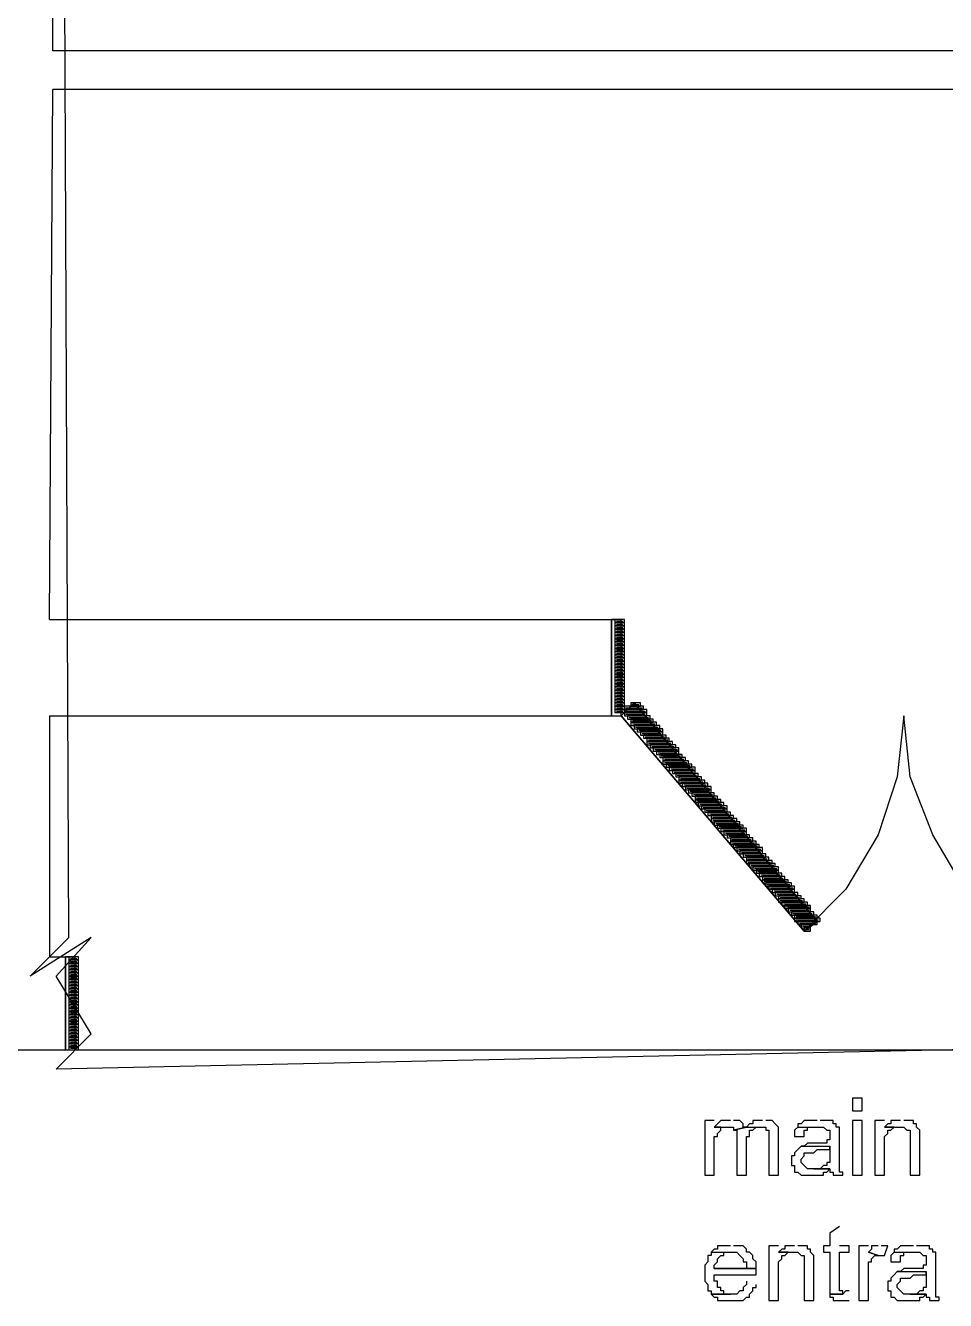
# Model space of a CAD drawing. Header units: millimetres. Extents: x 32 to 412, y 50 to 564.
# Drawn here: x 91.91 to 116.19, y 120.48 to 154.12 of the extents above; entities that cross this region are included whole.
import ezdxf

# ---------------------------------------------------------------- set-up
doc = ezdxf.new("R2010")
doc.units = ezdxf.units.MM
doc.layers.add('lease-plan', color=7, linetype='CONTINUOUS')

msp = doc.modelspace()

# ---------------------------------------------------------------- linework, layer by layer
at = {"layer": 'lease-plan', "color": 7}
for points in [[(92.034, 129.04), (93.051, 130.057), (92.542, 250.226)], [(93.051, 130.057), (92.542, 250.226), (93.559, 249.209)], [(92.627, 153.447), (92.797, 198.531)], [(139.153, 153.447), (92.627, 153.447)], [(92.542, 138.447), (92.627, 152.43)], [(138.136, 152.43), (92.627, 152.43)], [(92.542, 138.447), (107.373, 138.447)], [(107.373, 135.904), (107.373, 138.447)], [(107.373, 135.904), (107.627, 135.904), (107.627, 138.447), (107.373, 138.447), (107.373, 135.904), (107.373, 135.904), (107.627, 135.904), (107.627, 138.447), (107.373, 138.447), (107.373, 135.904), (107.373, 135.904)], [(107.373, 138.447), (107.627, 138.447)], [(107.458, 138.362), (107.712, 138.362), (107.712, 138.447), (107.458, 138.447), (107.458, 138.362), (107.458, 138.362)], [(107.458, 138.277), (107.712, 138.277), (107.712, 138.362), (107.458, 138.362), (107.458, 138.277), (107.458, 138.277)], [(107.458, 138.192), (107.712, 138.192), (107.712, 138.277), (107.458, 138.277), (107.458, 138.192), (107.458, 138.192)], [(107.5, 138.404), (107.669, 138.404)], [(107.5, 138.32), (107.669, 138.32)], [(107.627, 135.904), (107.627, 138.447)], [(107.458, 138.108), (107.712, 138.108), (107.712, 138.192), (107.458, 138.192), (107.458, 138.108), (107.458, 138.108)], [(107.458, 138.023), (107.712, 138.023), (107.712, 138.108), (107.458, 138.108), (107.458, 138.023), (107.458, 138.023)], [(107.458, 137.938), (107.712, 137.938), (107.712, 138.023), (107.458, 138.023), (107.458, 137.938), (107.458, 137.938)], [(107.458, 137.853), (107.712, 137.853), (107.712, 137.938), (107.458, 137.938), (107.458, 137.853), (107.458, 137.853)], [(107.5, 138.235), (107.669, 138.235)], [(107.5, 138.15), (107.669, 138.15)], [(107.5, 138.065), (107.669, 138.065)], [(107.5, 137.981), (107.669, 137.981)], [(107.458, 137.769), (107.712, 137.769), (107.712, 137.853), (107.458, 137.853), (107.458, 137.769), (107.458, 137.769)], [(107.458, 137.684), (107.712, 137.684), (107.712, 137.769), (107.458, 137.769), (107.458, 137.684), (107.458, 137.684)], [(107.458, 137.599), (107.712, 137.599), (107.712, 137.684), (107.458, 137.684), (107.458, 137.599), (107.458, 137.599)], [(107.458, 137.514), (107.712, 137.514), (107.712, 137.599), (107.458, 137.599), (107.458, 137.514), (107.458, 137.514)], [(107.5, 137.896), (107.669, 137.896)], [(107.5, 137.811), (107.669, 137.811)], [(107.5, 137.726), (107.669, 137.726)], [(107.5, 137.642), (107.669, 137.642)], [(107.458, 137.43), (107.712, 137.43), (107.712, 137.514), (107.458, 137.514), (107.458, 137.43), (107.458, 137.43)], [(107.458, 137.345), (107.712, 137.345), (107.712, 137.43), (107.458, 137.43), (107.458, 137.345), (107.458, 137.345)], [(107.458, 137.26), (107.712, 137.26), (107.712, 137.345), (107.458, 137.345), (107.458, 137.26), (107.458, 137.26)], [(107.458, 137.175), (107.712, 137.175), (107.712, 137.26), (107.458, 137.26), (107.458, 137.175), (107.458, 137.175)], [(107.5, 137.557), (107.669, 137.557)], [(107.5, 137.472), (107.669, 137.472)], [(107.5, 137.387), (107.669, 137.387)], [(107.5, 137.303), (107.669, 137.303)], [(107.458, 137.091), (107.712, 137.091), (107.712, 137.175), (107.458, 137.175), (107.458, 137.091), (107.458, 137.091)], [(107.458, 137.006), (107.712, 137.006), (107.712, 137.091), (107.458, 137.091), (107.458, 137.006), (107.458, 137.006)], [(107.458, 136.921), (107.712, 136.921), (107.712, 137.006), (107.458, 137.006), (107.458, 136.921), (107.458, 136.921)], [(107.458, 136.837), (107.712, 136.837), (107.712, 136.921), (107.458, 136.921), (107.458, 136.837), (107.458, 136.837)], [(107.5, 137.218), (107.669, 137.218)], [(107.5, 137.133), (107.669, 137.133)], [(107.5, 137.048), (107.669, 137.048)], [(107.5, 136.964), (107.669, 136.964)], [(107.458, 136.752), (107.712, 136.752), (107.712, 136.837), (107.458, 136.837), (107.458, 136.752), (107.458, 136.752)], [(107.458, 136.667), (107.712, 136.667), (107.712, 136.752), (107.458, 136.752), (107.458, 136.667), (107.458, 136.667)], [(107.458, 136.582), (107.712, 136.582), (107.712, 136.667), (107.458, 136.667), (107.458, 136.582), (107.458, 136.582)], [(107.458, 136.498), (107.712, 136.498), (107.712, 136.582), (107.458, 136.582), (107.458, 136.498), (107.458, 136.498)], [(107.5, 136.879), (107.669, 136.879)], [(107.5, 136.794), (107.669, 136.794)], [(107.5, 136.709), (107.669, 136.709)], [(107.5, 136.625), (107.669, 136.625)], [(107.458, 136.413), (107.712, 136.413), (107.712, 136.498), (107.458, 136.498), (107.458, 136.413), (107.458, 136.413)], [(107.458, 136.328), (107.712, 136.328), (107.712, 136.413), (107.458, 136.413), (107.458, 136.328), (107.458, 136.328)], [(107.458, 136.243), (107.712, 136.243), (107.712, 136.328), (107.458, 136.328), (107.458, 136.243), (107.458, 136.243)], [(107.458, 136.159), (107.712, 136.159), (107.712, 136.243), (107.458, 136.243), (107.458, 136.159), (107.458, 136.159)], [(107.5, 136.54), (107.669, 136.54)], [(107.5, 136.455), (107.669, 136.455)], [(107.5, 136.37), (107.669, 136.37)], [(107.5, 136.286), (107.669, 136.286)], [(107.627, 135.904), (112.458, 130.226), (112.797, 130.481), (107.966, 136.243), (107.627, 135.904), (107.627, 135.904)], [(112.458, 130.226), (112.797, 130.481), (107.966, 136.243), (107.627, 135.904), (112.458, 130.226), (107.627, 135.904)], [(107.627, 135.904), (107.966, 136.243)], [(107.881, 136.159), (108.136, 136.159), (108.136, 136.243), (107.881, 136.243), (107.881, 136.159), (107.881, 136.159)], [(107.966, 136.243), (112.797, 130.481), (112.458, 130.226)], [(92.542, 135.904), (107.373, 135.904)], [(92.542, 135.904), (92.542, 129.548)], [(107.373, 135.904), (107.627, 135.904)], [(107.458, 136.074), (107.712, 136.074), (107.712, 136.159), (107.458, 136.159), (107.458, 136.074), (107.458, 136.074)], [(107.458, 135.989), (107.712, 135.989), (107.712, 136.074), (107.458, 136.074), (107.458, 135.989), (107.458, 135.989)], [(107.5, 136.201), (107.669, 136.201)], [(107.5, 136.116), (107.669, 136.116)], [(107.5, 136.031), (107.669, 136.031)], [(107.712, 136.074), (108.22, 136.074), (108.22, 136.159), (107.712, 136.159), (107.712, 136.074), (107.712, 136.074)], [(107.712, 135.989), (108.305, 135.989), (108.305, 136.074), (107.712, 136.074), (107.712, 135.989), (107.712, 135.989)], [(107.712, 135.904), (108.305, 135.904), (108.305, 135.989), (107.712, 135.989), (107.712, 135.904), (107.712, 135.904)], [(107.753, 136.031), (108.262, 136.031)], [(107.753, 135.947), (108.262, 135.947)], [(107.754, 136.116), (108.178, 136.116)], [(107.797, 135.82), (108.39, 135.82), (108.39, 135.904), (107.797, 135.904), (107.797, 135.82), (107.797, 135.82)], [(107.924, 136.201), (108.093, 136.201)], [(115.085, 135.904), (114.915, 134.294), (114.407, 132.769), (113.559, 131.328), (112.458, 130.226)], [(117.797, 130.226), (116.695, 131.328), (115.848, 132.769), (115.254, 134.294), (115.085, 135.904)], [(107.838, 135.862), (108.346, 135.862)], [(107.881, 135.735), (108.475, 135.735), (108.475, 135.82), (107.881, 135.82), (107.881, 135.735), (107.881, 135.735)], [(107.881, 135.65), (108.559, 135.65), (108.559, 135.735), (107.881, 135.735), (107.881, 135.65), (107.881, 135.65)], [(107.923, 135.777), (108.431, 135.777)], [(107.924, 135.692), (108.517, 135.692)], [(107.966, 135.565), (108.644, 135.565), (108.644, 135.65), (107.966, 135.65), (107.966, 135.565), (107.966, 135.565)], [(108.009, 135.608), (108.601, 135.608)], [(108.051, 135.481), (108.729, 135.481), (108.729, 135.565), (108.051, 135.565), (108.051, 135.481), (108.051, 135.481)], [(108.093, 135.523), (108.686, 135.523)], [(108.136, 135.396), (108.729, 135.396), (108.729, 135.481), (108.136, 135.481), (108.136, 135.396), (108.136, 135.396)], [(108.177, 135.438), (108.685, 135.438)], [(108.22, 135.311), (108.814, 135.311), (108.814, 135.396), (108.22, 135.396), (108.22, 135.311), (108.22, 135.311)], [(108.262, 135.353), (108.77, 135.353)], [(108.305, 135.226), (108.898, 135.226), (108.898, 135.311), (108.305, 135.311), (108.305, 135.226), (108.305, 135.226)], [(108.305, 135.142), (108.983, 135.142), (108.983, 135.226), (108.305, 135.226), (108.305, 135.142), (108.305, 135.142)], [(108.347, 135.269), (108.855, 135.269)], [(108.348, 135.184), (108.94, 135.184)], [(108.39, 135.057), (109.068, 135.057), (109.068, 135.142), (108.39, 135.142), (108.39, 135.057), (108.39, 135.057)], [(108.432, 135.099), (109.025, 135.099)], [(108.475, 134.972), (109.153, 134.972), (109.153, 135.057), (108.475, 135.057), (108.475, 134.972), (108.475, 134.972)], [(108.517, 135.015), (109.11, 135.015)], [(108.559, 134.887), (109.153, 134.887), (109.153, 134.972), (108.559, 134.972), (108.559, 134.887), (108.559, 134.887)], [(108.601, 134.93), (109.109, 134.93)], [(108.644, 134.803), (109.237, 134.803), (109.237, 134.887), (108.644, 134.887), (108.644, 134.803), (108.644, 134.803)], [(108.686, 134.845), (109.194, 134.845)], [(108.729, 134.718), (109.322, 134.718), (109.322, 134.803), (108.729, 134.803), (108.729, 134.718), (108.729, 134.718)], [(108.729, 134.633), (109.407, 134.633), (109.407, 134.718), (108.729, 134.718), (108.729, 134.633), (108.729, 134.633)], [(108.77, 134.76), (109.279, 134.76)], [(108.771, 134.675), (109.364, 134.675)], [(108.814, 134.548), (109.492, 134.548), (109.492, 134.633), (108.814, 134.633), (108.814, 134.548), (108.814, 134.548)], [(108.856, 134.591), (109.449, 134.591)], [(108.898, 134.464), (109.576, 134.464), (109.576, 134.548), (108.898, 134.548), (108.898, 134.464), (108.898, 134.464)], [(108.941, 134.506), (109.534, 134.506)], [(108.983, 134.379), (109.576, 134.379), (109.576, 134.464), (108.983, 134.464), (108.983, 134.379), (108.983, 134.379)], [(109.025, 134.421), (109.533, 134.421)], [(109.068, 134.294), (109.661, 134.294), (109.661, 134.379), (109.068, 134.379), (109.068, 134.294), (109.068, 134.294)], [(109.109, 134.336), (109.617, 134.336)], [(109.153, 134.209), (109.746, 134.209), (109.746, 134.294), (109.153, 134.294), (109.153, 134.209), (109.153, 134.209)], [(109.153, 134.125), (109.831, 134.125), (109.831, 134.209), (109.153, 134.209), (109.153, 134.125), (109.153, 134.125)], [(109.194, 134.252), (109.702, 134.252)], [(109.195, 134.167), (109.788, 134.167)], [(109.237, 134.04), (109.915, 134.04), (109.915, 134.125), (109.237, 134.125), (109.237, 134.04), (109.237, 134.04)], [(109.28, 134.082), (109.873, 134.082)], [(109.322, 133.955), (110, 133.955), (110, 134.04), (109.322, 134.04), (109.322, 133.955), (109.322, 133.955)], [(109.364, 133.998), (109.957, 133.998)], [(109.407, 133.87), (110, 133.87), (110, 133.955), (109.407, 133.955), (109.407, 133.87), (109.407, 133.87)], [(109.448, 133.913), (109.956, 133.913)], [(109.492, 133.786), (110.085, 133.786), (110.085, 133.87), (109.492, 133.87), (109.492, 133.786), (109.492, 133.786)], [(109.533, 133.828), (110.041, 133.828)], [(109.576, 133.701), (110.17, 133.701), (110.17, 133.786), (109.576, 133.786), (109.576, 133.701), (109.576, 133.701)], [(109.576, 133.616), (110.254, 133.616), (110.254, 133.701), (109.576, 133.701), (109.576, 133.616), (109.576, 133.616)], [(109.618, 133.743), (110.126, 133.743)], [(109.619, 133.659), (110.212, 133.659)], [(109.661, 133.531), (110.339, 133.531), (110.339, 133.616), (109.661, 133.616), (109.661, 133.531), (109.661, 133.531)], [(109.703, 133.574), (110.296, 133.574)], [(109.746, 133.447), (110.424, 133.447), (110.424, 133.531), (109.746, 133.531), (109.746, 133.447), (109.746, 133.447)], [(109.788, 133.489), (110.381, 133.489)], [(109.831, 133.362), (110.424, 133.362), (110.424, 133.447), (109.831, 133.447), (109.831, 133.362), (109.831, 133.362)], [(109.872, 133.404), (110.38, 133.404)], [(109.915, 133.277), (110.509, 133.277), (110.509, 133.362), (109.915, 133.362), (109.915, 133.277), (109.915, 133.277)], [(109.957, 133.32), (110.465, 133.32)], [(110, 133.192), (110.593, 133.192), (110.593, 133.277), (110, 133.277), (110, 133.192), (110, 133.192)], [(110.042, 133.235), (110.55, 133.235)], [(110, 133.108), (110.678, 133.108), (110.678, 133.192), (110, 133.192), (110, 133.108), (110, 133.108)], [(110.042, 133.15), (110.635, 133.15)], [(110.085, 133.023), (110.763, 133.023), (110.763, 133.108), (110.085, 133.108), (110.085, 133.023), (110.085, 133.023)], [(110.127, 133.065), (110.72, 133.065)], [(110.17, 132.938), (110.848, 132.938), (110.848, 133.023), (110.17, 133.023), (110.17, 132.938), (110.17, 132.938)], [(110.212, 132.981), (110.805, 132.981)], [(110.254, 132.853), (110.932, 132.853), (110.932, 132.938), (110.254, 132.938), (110.254, 132.853), (110.254, 132.853)], [(110.297, 132.896), (110.89, 132.896)], [(110.339, 132.769), (110.932, 132.769), (110.932, 132.853), (110.339, 132.853), (110.339, 132.769), (110.339, 132.769)], [(110.381, 132.811), (110.889, 132.811)], [(110.424, 132.684), (111.017, 132.684), (111.017, 132.769), (110.424, 132.769), (110.424, 132.684), (110.424, 132.684)], [(110.465, 132.726), (110.973, 132.726)], [(110.509, 132.599), (111.102, 132.599), (111.102, 132.684), (110.509, 132.684), (110.509, 132.599), (110.509, 132.599)], [(110.509, 132.514), (111.186, 132.514), (111.186, 132.599), (110.509, 132.599), (110.509, 132.514), (110.509, 132.514)], [(110.55, 132.642), (111.058, 132.642)], [(110.551, 132.557), (111.144, 132.557)], [(110.593, 132.43), (111.271, 132.43), (111.271, 132.514), (110.593, 132.514), (110.593, 132.43), (110.593, 132.43)], [(110.636, 132.472), (111.229, 132.472)], [(110.678, 132.345), (111.356, 132.345), (111.356, 132.43), (110.678, 132.43), (110.678, 132.345), (110.678, 132.345)], [(110.72, 132.387), (111.313, 132.387)], [(110.763, 132.26), (111.356, 132.26), (111.356, 132.345), (110.763, 132.345), (110.763, 132.26), (110.763, 132.26)], [(110.804, 132.303), (111.312, 132.303)], [(110.848, 132.175), (111.441, 132.175), (111.441, 132.26), (110.848, 132.26), (110.848, 132.175), (110.848, 132.175)], [(110.889, 132.218), (111.397, 132.218)], [(110.932, 132.091), (111.525, 132.091), (111.525, 132.175), (110.932, 132.175), (110.932, 132.091), (110.932, 132.091)], [(110.932, 132.006), (111.61, 132.006), (111.61, 132.091), (110.932, 132.091), (110.932, 132.006), (110.932, 132.006)], [(110.974, 132.133), (111.482, 132.133)], [(110.975, 132.048), (111.567, 132.048)], [(111.017, 131.921), (111.695, 131.921), (111.695, 132.006), (111.017, 132.006), (111.017, 131.921), (111.017, 131.921)], [(111.059, 131.964), (111.652, 131.964)], [(111.102, 131.836), (111.78, 131.836), (111.78, 131.921), (111.102, 131.921), (111.102, 131.836), (111.102, 131.836)], [(111.144, 131.879), (111.737, 131.879)], [(111.186, 131.752), (111.78, 131.752), (111.78, 131.836), (111.186, 131.836), (111.186, 131.752), (111.186, 131.752)], [(111.228, 131.794), (111.736, 131.794)], [(111.271, 131.667), (111.864, 131.667), (111.864, 131.752), (111.271, 131.752), (111.271, 131.667), (111.271, 131.667)], [(111.313, 131.709), (111.821, 131.709)], [(111.356, 131.582), (111.949, 131.582), (111.949, 131.667), (111.356, 131.667), (111.356, 131.582), (111.356, 131.582)], [(111.356, 131.498), (112.034, 131.498), (112.034, 131.582), (111.356, 131.582), (111.356, 131.498), (111.356, 131.498)], [(111.398, 131.625), (111.906, 131.625)], [(111.398, 131.54), (111.991, 131.54)], [(111.441, 131.413), (112.119, 131.413), (112.119, 131.498), (111.441, 131.498), (111.441, 131.413), (111.441, 131.413)], [(111.483, 131.455), (112.076, 131.455)], [(111.525, 131.328), (112.203, 131.328), (112.203, 131.413), (111.525, 131.413), (111.525, 131.328), (111.525, 131.328)], [(111.568, 131.37), (112.161, 131.37)], [(111.61, 131.243), (112.203, 131.243), (112.203, 131.328), (111.61, 131.328), (111.61, 131.243), (111.61, 131.243)], [(111.652, 131.286), (112.16, 131.286)], [(111.695, 131.159), (112.288, 131.159), (112.288, 131.243), (111.695, 131.243), (111.695, 131.159), (111.695, 131.159)], [(111.736, 131.201), (112.245, 131.201)], [(111.78, 131.074), (112.373, 131.074), (112.373, 131.159), (111.78, 131.159), (111.78, 131.074), (111.78, 131.074)], [(111.78, 130.989), (112.458, 130.989), (112.458, 131.074), (111.78, 131.074), (111.78, 130.989), (111.78, 130.989)], [(111.821, 131.116), (112.329, 131.116)], [(111.822, 131.031), (112.415, 131.031)], [(111.864, 130.904), (112.542, 130.904), (112.542, 130.989), (111.864, 130.989), (111.864, 130.904), (111.864, 130.904)], [(111.907, 130.947), (112.5, 130.947)], [(111.949, 130.82), (112.627, 130.82), (112.627, 130.904), (111.949, 130.904), (111.949, 130.82), (111.949, 130.82)], [(111.992, 130.862), (112.584, 130.862)], [(112.034, 130.735), (112.627, 130.735), (112.627, 130.82), (112.034, 130.82), (112.034, 130.735), (112.034, 130.735)], [(112.075, 130.777), (112.584, 130.777)], [(112.119, 130.65), (112.712, 130.65), (112.712, 130.735), (112.119, 130.735), (112.119, 130.65), (112.119, 130.65)], [(112.16, 130.692), (112.668, 130.692)], [(112.203, 130.565), (112.797, 130.565), (112.797, 130.65), (112.203, 130.65), (112.203, 130.565), (112.203, 130.565)], [(112.203, 130.481), (112.881, 130.481), (112.881, 130.565), (112.203, 130.565), (112.203, 130.481), (112.203, 130.481)], [(112.245, 130.608), (112.753, 130.608)], [(112.246, 130.523), (112.839, 130.523)], [(112.288, 130.396), (112.797, 130.396), (112.797, 130.481), (112.288, 130.481), (112.288, 130.396), (112.288, 130.396)], [(112.331, 130.438), (112.754, 130.438)], [(112.373, 130.311), (112.627, 130.311), (112.627, 130.396), (112.373, 130.396), (112.373, 130.311), (112.373, 130.311)], [(112.415, 130.353), (112.584, 130.353)], [(112.458, 130.226), (112.627, 130.226), (112.627, 130.311), (112.458, 130.311), (112.458, 130.226), (112.458, 130.226)], [(112.5, 130.269), (112.584, 130.269)], [(92.712, 129.04), (93.644, 130.057), (92.034, 129.04)], [(93.644, 130.057), (92.034, 129.04), (93.051, 130.057)], [(93.644, 127.514), (92.712, 129.04), (93.644, 130.057)], [(92.542, 129.548), (92.966, 129.548)], [(92.966, 127.091), (92.966, 129.548)], [(92.966, 127.091), (93.22, 127.091), (93.22, 129.548), (92.966, 129.548), (92.966, 127.091), (92.966, 127.091), (93.22, 127.091), (93.22, 129.548), (92.966, 129.548), (92.966, 127.091), (92.966, 127.091)], [(92.966, 129.548), (93.22, 129.548)], [(93.051, 129.464), (93.305, 129.464), (93.305, 129.548), (93.051, 129.548), (93.051, 129.464), (93.051, 129.464)], [(93.093, 129.506), (93.262, 129.506)], [(93.22, 127.091), (93.22, 129.548)], [(93.051, 129.379), (93.305, 129.379), (93.305, 129.464), (93.051, 129.464), (93.051, 129.379), (93.051, 129.379)], [(93.051, 129.294), (93.305, 129.294), (93.305, 129.379), (93.051, 129.379), (93.051, 129.294), (93.051, 129.294)], [(93.051, 129.209), (93.305, 129.209), (93.305, 129.294), (93.051, 129.294), (93.051, 129.209), (93.051, 129.209)], [(93.051, 129.125), (93.305, 129.125), (93.305, 129.209), (93.051, 129.209), (93.051, 129.125), (93.051, 129.125)], [(93.093, 129.421), (93.262, 129.421)], [(93.093, 129.336), (93.262, 129.336)], [(93.093, 129.252), (93.262, 129.252)], [(93.093, 129.167), (93.262, 129.167)], [(92.712, 126.582), (93.644, 127.514), (92.712, 129.04)], [(93.051, 129.04), (93.305, 129.04), (93.305, 129.125), (93.051, 129.125), (93.051, 129.04), (93.051, 129.04)], [(93.051, 128.955), (93.305, 128.955), (93.305, 129.04), (93.051, 129.04), (93.051, 128.955), (93.051, 128.955)], [(93.051, 128.87), (93.305, 128.87), (93.305, 128.955), (93.051, 128.955), (93.051, 128.87), (93.051, 128.87)], [(93.051, 128.786), (93.305, 128.786), (93.305, 128.87), (93.051, 128.87), (93.051, 128.786), (93.051, 128.786)], [(93.093, 129.082), (93.262, 129.082)], [(93.093, 128.998), (93.262, 128.998)], [(93.093, 128.913), (93.262, 128.913)], [(93.093, 128.828), (93.262, 128.828)], [(93.051, 128.701), (93.305, 128.701), (93.305, 128.786), (93.051, 128.786), (93.051, 128.701), (93.051, 128.701)], [(93.051, 128.616), (93.305, 128.616), (93.305, 128.701), (93.051, 128.701), (93.051, 128.616), (93.051, 128.616)], [(93.051, 128.531), (93.305, 128.531), (93.305, 128.616), (93.051, 128.616), (93.051, 128.531), (93.051, 128.531)], [(93.051, 128.447), (93.305, 128.447), (93.305, 128.531), (93.051, 128.531), (93.051, 128.447), (93.051, 128.447)], [(93.093, 128.743), (93.262, 128.743)], [(93.093, 128.659), (93.262, 128.659)], [(93.093, 128.574), (93.262, 128.574)], [(93.093, 128.489), (93.262, 128.489)], [(93.051, 128.362), (93.305, 128.362), (93.305, 128.447), (93.051, 128.447), (93.051, 128.362), (93.051, 128.362)], [(93.051, 128.277), (93.305, 128.277), (93.305, 128.362), (93.051, 128.362), (93.051, 128.277), (93.051, 128.277)], [(93.051, 128.192), (93.305, 128.192), (93.305, 128.277), (93.051, 128.277), (93.051, 128.192), (93.051, 128.192)], [(93.051, 128.108), (93.305, 128.108), (93.305, 128.192), (93.051, 128.192), (93.051, 128.108), (93.051, 128.108)], [(93.093, 128.404), (93.262, 128.404)], [(93.093, 128.32), (93.262, 128.32)], [(93.093, 128.235), (93.262, 128.235)], [(93.093, 128.15), (93.262, 128.15)], [(93.051, 128.023), (93.305, 128.023), (93.305, 128.108), (93.051, 128.108), (93.051, 128.023), (93.051, 128.023)], [(93.051, 127.938), (93.305, 127.938), (93.305, 128.023), (93.051, 128.023), (93.051, 127.938), (93.051, 127.938)], [(93.051, 127.853), (93.305, 127.853), (93.305, 127.938), (93.051, 127.938), (93.051, 127.853), (93.051, 127.853)], [(93.051, 127.769), (93.305, 127.769), (93.305, 127.853), (93.051, 127.853), (93.051, 127.769), (93.051, 127.769)], [(93.093, 128.065), (93.262, 128.065)], [(93.093, 127.981), (93.262, 127.981)], [(93.093, 127.896), (93.262, 127.896)], [(136.949, 126.582), (135.932, 127.514), (92.712, 126.582)], [(135.932, 127.514), (92.712, 126.582), (93.644, 127.514)], [(93.051, 127.684), (93.305, 127.684), (93.305, 127.769), (93.051, 127.769), (93.051, 127.684), (93.051, 127.684)], [(93.051, 127.599), (93.305, 127.599), (93.305, 127.684), (93.051, 127.684), (93.051, 127.599), (93.051, 127.599)], [(93.051, 127.514), (93.305, 127.514), (93.305, 127.599), (93.051, 127.599), (93.051, 127.514), (93.051, 127.514)], [(93.051, 127.43), (93.305, 127.43), (93.305, 127.514), (93.051, 127.514), (93.051, 127.43), (93.051, 127.43)], [(93.093, 127.811), (93.262, 127.811)], [(93.093, 127.726), (93.262, 127.726)], [(93.093, 127.642), (93.262, 127.642)], [(93.093, 127.557), (93.262, 127.557)], [(93.051, 127.345), (93.305, 127.345), (93.305, 127.43), (93.051, 127.43), (93.051, 127.345), (93.051, 127.345)], [(93.051, 127.26), (93.305, 127.26), (93.305, 127.345), (93.051, 127.345), (93.051, 127.26), (93.051, 127.26)], [(93.051, 127.175), (93.305, 127.175), (93.305, 127.26), (93.051, 127.26), (93.051, 127.175), (93.051, 127.175)], [(93.051, 127.091), (93.305, 127.091), (93.305, 127.175), (93.051, 127.175), (93.051, 127.091), (93.051, 127.091)], [(93.093, 127.472), (93.262, 127.472)], [(93.093, 127.387), (93.262, 127.387)], [(93.093, 127.303), (93.262, 127.303)], [(93.093, 127.218), (93.262, 127.218)], [(90, 127.091), (92.966, 127.091)], [(90.763, 127.091), (139.153, 127.091)], [(92.966, 127.091), (93.22, 127.091)], [(93.093, 127.133), (93.262, 127.133)], [(113.729, 125.481), (113.983, 125.481), (113.983, 125.82), (113.729, 125.82), (113.729, 125.481), (113.729, 125.481)], [(110.085, 125.226), (109.831, 125.226), (109.831, 123.786), (110.085, 123.786), (110.085, 124.803), (110.17, 124.803), (110.17, 124.887), (110.254, 124.972), (110.254, 125.057), (110.085, 125.057)], [(110.509, 125.226), (110.424, 125.226), (110.254, 125.226), (110.17, 125.142), (110.085, 125.057), (110.424, 125.057), (110.593, 125.057), (110.593, 124.972), (110.932, 125.057), (110.848, 125.057), (110.848, 125.142), (110.763, 125.226), (110.593, 125.226)], [(111.356, 125.226), (111.271, 125.226), (111.186, 125.226), (111.102, 125.226), (111.102, 125.142), (111.017, 125.142), (110.932, 125.057), (111.441, 125.057), (111.441, 124.972), (111.525, 124.972), (111.525, 123.786), (111.78, 123.786), (111.78, 125.057), (111.695, 125.142), (111.61, 125.226), (111.525, 125.226), (111.441, 125.226)], [(112.797, 125.226), (112.627, 125.226), (112.542, 125.226), (112.458, 125.226), (112.373, 125.142), (112.288, 125.142), (112.288, 125.057), (112.797, 125.057), (112.966, 125.057), (113.051, 124.972), (113.136, 124.972), (113.136, 124.718), (113.051, 124.718), (113.051, 124.633), (112.881, 124.633), (112.542, 124.633), (112.458, 124.548), (112.373, 124.548), (113.136, 124.548), (113.136, 124.125), (113.051, 124.125), (113.051, 124.04), (112.966, 124.04), (112.881, 123.955), (113.136, 123.955), (113.136, 123.87), (113.22, 123.87), (113.22, 123.786), (113.475, 123.786), (113.475, 123.87), (113.39, 123.87), (113.39, 125.057), (113.305, 125.057), (113.305, 125.142), (113.22, 125.142), (113.22, 125.226), (113.136, 125.226), (113.051, 125.226), (112.881, 125.226)], [(113.729, 123.786), (113.983, 123.786), (113.983, 125.226), (113.729, 125.226), (113.729, 123.786), (113.729, 123.786)], [(114.576, 125.226), (114.322, 125.226), (114.322, 123.786), (114.576, 123.786), (114.576, 124.803), (114.661, 124.887), (114.661, 124.972), (114.746, 124.972), (114.831, 125.057), (114.576, 125.057)], [(115, 125.226), (114.831, 125.226), (114.746, 125.226), (114.746, 125.142), (114.661, 125.142), (114.576, 125.057), (115, 125.057), (115.085, 125.057), (115.17, 124.972), (115.254, 124.972), (115.254, 123.786), (115.509, 123.786), (115.509, 124.972), (115.424, 125.057), (115.424, 125.142), (115.339, 125.142), (115.339, 125.226), (115.254, 125.226), (115.17, 125.226), (115.085, 125.226)], [(110.085, 125.057), (110.424, 125.057)], [(110.932, 125.057), (110.932, 125.057), (110.593, 124.972), (110.678, 124.972), (110.678, 123.786), (110.932, 123.786), (110.932, 124.803), (111.017, 124.803), (111.017, 124.972), (111.102, 124.972), (111.186, 125.057), (111.271, 125.057)], [(112.288, 125.057), (112.288, 125.057), (112.203, 124.972), (112.203, 124.803), (112.458, 124.803), (112.458, 124.972), (112.542, 124.972), (112.542, 125.057), (112.627, 125.057), (112.797, 125.057)], [(114.576, 125.057), (114.831, 125.057), (115, 125.057)], [(112.373, 124.548), (112.288, 124.464), (112.203, 124.379), (112.203, 124.294), (112.119, 124.294), (112.119, 124.04), (112.203, 124.04), (112.203, 123.87), (112.288, 123.87), (112.373, 123.786), (112.542, 123.786), (112.712, 123.786), (112.881, 123.786), (112.966, 123.786), (112.966, 123.87), (113.051, 123.87), (113.136, 123.955), (112.712, 123.955), (112.542, 123.955), (112.458, 124.04), (112.373, 124.125), (112.373, 124.209), (112.458, 124.294), (112.458, 124.379), (112.542, 124.379), (112.712, 124.379), (112.797, 124.464), (113.051, 124.464), (113.136, 124.464), (113.136, 124.548)], [(112.881, 123.955), (112.712, 123.955), (113.136, 123.955)], [(113.39, 122.43), (113.136, 122.26), (113.136, 121.921), (112.966, 121.921), (112.966, 121.752), (113.136, 121.752), (113.136, 120.65), (113.475, 120.65), (113.475, 120.735), (113.39, 120.735), (113.39, 121.752), (113.644, 121.752), (113.644, 121.921), (113.39, 121.921)], [(110.509, 121.921), (110.339, 121.921), (110.17, 121.921), (110.17, 121.836), (110.085, 121.836), (110, 121.752), (110.593, 121.752), (110.678, 121.752), (110.763, 121.667), (110.848, 121.582), (110.848, 121.498), (110.932, 121.498), (110.932, 121.328), (110.085, 121.328), (111.186, 121.328), (111.186, 121.498), (111.102, 121.582), (111.102, 121.667), (111.017, 121.752), (110.932, 121.752), (110.932, 121.836), (110.848, 121.921), (110.763, 121.921), (110.678, 121.921), (110.593, 121.921)], [(111.78, 121.921), (111.525, 121.921), (111.525, 120.481), (111.78, 120.481), (111.78, 121.498), (111.864, 121.582), (111.864, 121.667), (111.949, 121.667), (112.034, 121.752), (111.78, 121.752)], [(112.203, 121.921), (112.034, 121.921), (111.949, 121.921), (111.949, 121.836), (111.864, 121.836), (111.78, 121.752), (112.203, 121.752), (112.288, 121.752), (112.373, 121.667), (112.458, 121.667), (112.458, 120.481), (112.712, 120.481), (112.712, 121.667), (112.627, 121.752), (112.627, 121.836), (112.542, 121.836), (112.542, 121.921), (112.458, 121.921), (112.373, 121.921), (112.288, 121.921)], [(114.153, 121.921), (113.898, 121.921), (113.898, 120.481), (114.153, 120.481), (114.153, 121.498), (114.237, 121.498), (114.237, 121.582), (114.322, 121.667), (114.407, 121.667), (114.153, 121.752)], [(114.407, 121.921), (114.322, 121.921), (114.237, 121.921), (114.237, 121.836), (114.153, 121.752), (114.407, 121.667), (114.492, 121.667), (114.576, 121.667), (114.661, 121.921), (114.576, 121.921), (114.492, 121.921)], [(115.339, 121.921), (115.17, 121.921), (115.085, 121.921), (115, 121.921), (114.915, 121.836), (114.831, 121.836), (114.831, 121.752), (115.339, 121.752), (115.509, 121.752), (115.593, 121.667), (115.678, 121.667), (115.678, 121.413), (115.593, 121.413), (115.593, 121.328), (115.424, 121.328), (115.085, 121.328), (115, 121.243), (114.915, 121.243), (115.678, 121.243), (115.678, 120.82), (115.593, 120.82), (115.593, 120.735), (115.509, 120.735), (115.424, 120.65), (115.678, 120.65), (115.678, 120.565), (115.763, 120.565), (115.763, 120.481), (116.017, 120.481), (116.017, 120.565), (115.932, 120.565), (115.932, 121.752), (115.848, 121.752), (115.848, 121.836), (115.763, 121.836), (115.763, 121.921), (115.678, 121.921), (115.593, 121.921), (115.424, 121.921)], [(110, 121.752), (110, 121.667), (109.915, 121.667), (109.915, 121.498), (109.831, 121.413), (109.831, 120.989), (109.915, 120.904), (109.915, 120.735), (110, 120.735), (110, 120.65), (110.509, 120.65), (110.339, 120.65), (110.339, 120.735), (110.254, 120.735), (110.254, 120.82), (110.17, 120.82), (110.17, 120.989), (110.085, 120.989), (110.085, 121.159), (111.186, 121.159), (111.186, 121.328), (110.085, 121.328), (110.085, 121.413), (110.17, 121.498), (110.17, 121.582), (110.254, 121.667), (110.339, 121.667), (110.339, 121.752), (110.509, 121.752)], [(111.78, 121.752), (112.034, 121.752), (112.203, 121.752)], [(114.831, 121.752), (114.831, 121.752), (114.746, 121.667), (114.746, 121.498), (115, 121.498), (115, 121.667), (115.085, 121.667), (115.085, 121.752), (115.17, 121.752), (115.339, 121.752)], [(114.915, 121.243), (114.831, 121.159), (114.746, 121.074), (114.746, 120.989), (114.661, 120.989), (114.661, 120.735), (114.746, 120.735), (114.746, 120.565), (114.831, 120.565), (114.915, 120.481), (115.085, 120.481), (115.254, 120.481), (115.424, 120.481), (115.509, 120.481), (115.509, 120.565), (115.593, 120.565), (115.678, 120.65), (115.254, 120.65), (115.085, 120.65), (115, 120.735), (114.915, 120.82), (114.915, 120.904), (115, 120.989), (115, 121.074), (115.085, 121.074), (115.254, 121.074), (115.339, 121.159), (115.593, 121.159), (115.678, 121.159), (115.678, 121.243)], [(110.932, 120.989), (110.932, 120.904), (110.848, 120.82), (110.848, 120.735), (110.763, 120.735), (110.678, 120.65), (110, 120.65), (110.085, 120.565), (110.17, 120.565), (110.17, 120.481), (110.339, 120.481), (110.509, 120.481), (110.678, 120.481), (110.848, 120.481), (110.932, 120.565), (111.017, 120.565), (111.017, 120.65), (111.102, 120.735), (111.102, 120.82), (111.186, 120.82), (111.186, 120.904)], [(113.644, 120.735), (113.559, 120.735), (113.475, 120.65), (113.136, 120.65), (113.136, 120.565), (113.22, 120.565), (113.22, 120.481), (113.305, 120.481), (113.475, 120.481), (113.559, 120.481), (113.644, 120.481)], [(115.424, 120.65), (115.254, 120.65), (115.678, 120.65)]]:
    msp.add_lwpolyline(points, dxfattribs=at)

doc.saveas('drawing.dxf')
